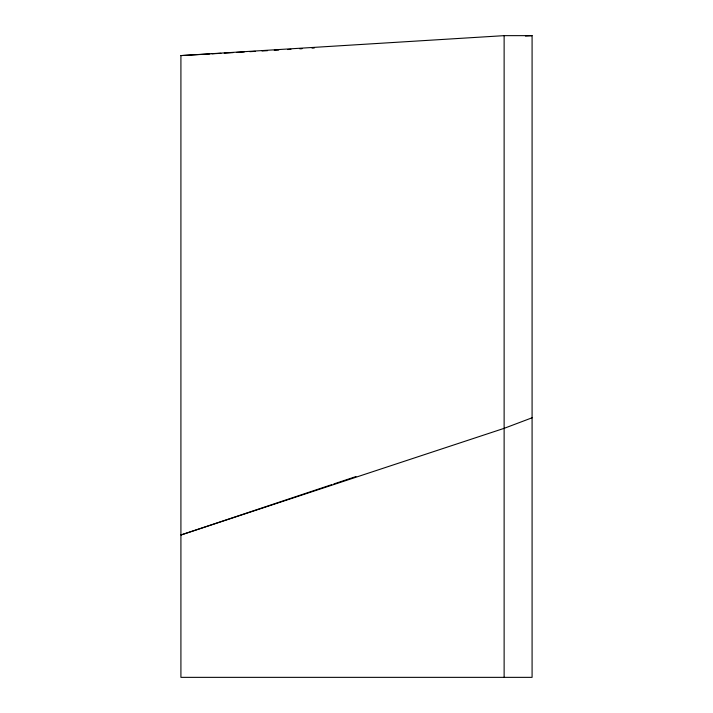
<?xml version="1.0" encoding="UTF-8"?>
<svg xmlns="http://www.w3.org/2000/svg" width="713" height="713" viewBox="0 0 713 713"><rect width="100%" height="100%" fill="white"/><g stroke="black" fill="none" stroke-linecap="round" stroke-linejoin="round"><path stroke-width="1.07" d="M532.085 417.782L504.127 428.344L180.915 534.991L331.714 484.653M333.827 483.949L355.974 476.56M180.915 55.587L504.127 35.65L532.085 35.65L532.085 677.35L180.915 677.35L180.915 55.587L209.809 53.947M212.028 53.814L220.923 53.315M224.256 53.127L233.142 52.619M236.475 52.432L244.256 51.987M249.817 51.675L255.37 51.354M262.036 50.98L267.598 50.668M274.264 50.284L278.712 50.035M287.597 49.527L290.931 49.34M299.825 48.832L302.045 48.707M312.044 48.136L314.273 48.012M525.419 36.024L532.085 35.65M504.127 35.65L504.127 677.35"/></g></svg>
